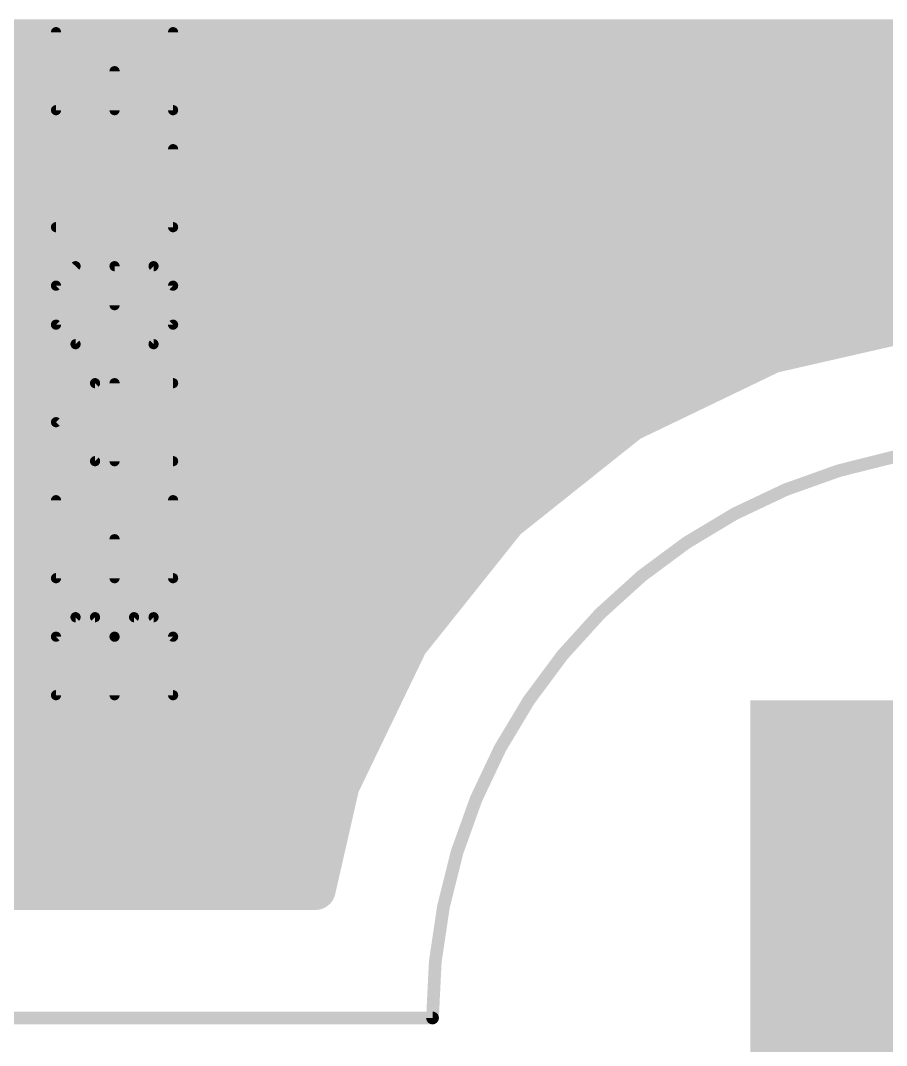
# Model space of a CAD drawing. Extents: x -0.1 to 54.7, y 0 to 86.4.
# Drawn here: x 8.59 to 17.23, y 14.33 to 24.57 of the extents above; entities that cross this region are included whole.
import ezdxf

# ---------------------------------------------------------------- set-up
doc = ezdxf.new("R2010")
doc.units = 0
for name, color, linetype in [('1', 22, 'CONTINUOUS'), ('16', 175, 'CONTINUOUS'), ('20', 7, 'CONTINUOUS'), ('27', 253, 'CONTINUOUS'), ('39', 22, 'CONTINUOUS')]:
    doc.layers.add(name, color=color, linetype=linetype)

# ---------------------------------------------------------------- blocks, each defined once
blk = doc.blocks.new('RECT')
blk.add_solid([(-0.5, -0.5), (0.5, -0.5), (-0.5, 0.5), (0.5, 0.5)])

msp = doc.modelspace()

# ---------------------------------------------------------------- linework, layer by layer
at = {"layer": '1', "const_width": 0.4064}
for points in [[(5.5958, 24.384), (47.8032, 24.384)], [(5.6054, 23.9776), (48.2096, 23.9776)], [(5.4695, 23.5712), (48.616, 23.5712)], [(5.1209, 23.1648), (49.1389, 23.1648)], [(1.2827, 22.7584), (53.3273, 22.7584)], [(5.3241, 22.352), (49.2859, 22.352)], [(5.5537, 21.9456), (49.0563, 21.9456)], [(5.6054, 21.5392), (17.3483, 21.5392)], [(17.6265, 21.6027), (16.0892, 21.2518)], [(16.0892, 21.2518), (14.6684, 20.5676)], [(16.0892, 21.2518), (16.0892, 21.2518)], [(5.5116, 21.1328), (15.8421, 21.1328)], [(5.2225, 20.7264), (14.9982, 20.7264)], [(14.6684, 20.5676), (13.4356, 19.5844)], [(14.6684, 20.5676), (14.6684, 20.5676)], [(1.2827, 20.32), (14.358, 20.32)], [(5.643, 19.9136), (13.8483, 19.9136)], [(13.4356, 19.5844), (12.4524, 18.3516)], [(13.4356, 19.5844), (13.4356, 19.5844)], [(5.6562, 19.5072), (13.374, 19.5072)], [(5.6562, 19.1008), (13.0499, 19.1008)], [(5.6562, 18.6944), (12.7258, 18.6944)], [(12.4524, 18.3516), (11.7682, 16.9308)], [(12.4524, 18.3516), (12.4524, 18.3516)], [(5.6562, 18.288), (12.4218, 18.288)], [(5.3956, 17.8816), (12.2261, 17.8816)], [(1.2827, 17.4752), (12.0304, 17.4752)], [(1.2827, 17.0688), (11.8346, 17.0688)], [(11.7682, 16.9308), (11.5301, 15.8877)], [(1.2827, 16.6624), (11.7069, 16.6624)], [(1.2827, 16.256), (11.6142, 16.256)], [(11.5301, 15.8877), (1.2827, 15.8877)]]:
    msp.add_lwpolyline(points, dxfattribs=at)
at = {"layer": '1', "const_width": 0.2032}
for points in [[(16.0892, 21.3534, 1), (16.0892, 21.1502)], [(16.0666, 21.3509, 1), (16.1118, 21.1528)], [(16.1333, 21.1603, 1), (16.0451, 21.3433)], [(16.0892, 21.1502, 1), (16.0892, 21.3534)], [(15.8421, 21.0312, 1), (15.8421, 21.2344)], [(14.9982, 20.6248, 1), (14.9982, 20.828)], [(14.6684, 20.6692, 1), (14.6684, 20.466)], [(14.6244, 20.6591, 1), (14.7125, 20.4761)], [(14.7318, 20.4882, 1), (14.6051, 20.647)], [(14.6684, 20.466, 1), (14.6684, 20.6692)], [(14.358, 20.2184, 1), (14.358, 20.4216)], [(13.8483, 19.812, 1), (13.8483, 20.0152)], [(13.5372, 19.5844, 1), (13.334, 19.5844)], [(13.515, 19.5211, 1), (13.3561, 19.6478)], [(13.3722, 19.6639, 1), (13.4989, 19.505)], [(13.334, 19.5844, 1), (13.5372, 19.5844)], [(13.374, 19.4056, 1), (13.374, 19.6088)], [(13.0499, 18.9992, 1), (13.0499, 19.2024)], [(12.7258, 18.5928, 1), (12.7258, 18.796)], [(12.4524, 18.4532, 1), (12.4524, 18.25)], [(12.5439, 18.3075, 1), (12.3608, 18.3956)], [(12.4524, 18.25, 1), (12.4524, 18.4532)], [(12.373, 18.4149, 1), (12.5318, 18.2882)], [(12.4218, 18.1864, 1), (12.4218, 18.3896)], [(12.2261, 17.78, 1), (12.2261, 17.9832)], [(12.0304, 17.3736, 1), (12.0304, 17.5768)], [(11.8346, 16.9672, 1), (11.8346, 17.1704)], [(11.8672, 16.9082, 1), (11.6691, 16.9534)], [(11.6767, 16.9749, 1), (11.8597, 16.8867)], [(11.7069, 16.5608, 1), (11.7069, 16.764)], [(11.6142, 16.1544, 1), (11.6142, 16.3576)], [(11.5301, 15.7861, 1), (11.5301, 15.9893)], [(11.4311, 15.9103, 1), (11.6292, 15.8651)]]:
    msp.add_lwpolyline(points, format="xyb", dxfattribs=at)
at = {"layer": '16', "const_width": 0.4064}
for points in [[(5.5958, 24.384), (49.0142, 24.384)], [(5.6054, 23.9776), (49.0046, 23.9776)], [(5.4695, 23.5712), (49.1405, 23.5712)], [(5.1209, 23.1648), (49.4891, 23.1648)], [(1.2827, 22.7584), (53.3273, 22.7584)], [(5.3241, 22.352), (49.2859, 22.352)], [(5.5537, 21.9456), (49.0563, 21.9456)], [(5.6054, 21.5392), (17.3483, 21.5392)], [(17.6265, 21.6027), (16.0892, 21.2518)], [(16.0892, 21.2518), (14.6684, 20.5676)], [(16.0892, 21.2518), (16.0892, 21.2518)], [(5.5116, 21.1328), (15.8421, 21.1328)], [(5.2225, 20.7264), (14.9982, 20.7264)], [(14.6684, 20.5676), (13.4356, 19.5844)], [(14.6684, 20.5676), (14.6684, 20.5676)], [(1.2827, 20.32), (14.358, 20.32)], [(5.643, 19.9136), (13.8483, 19.9136)], [(13.4356, 19.5844), (12.4524, 18.3516)], [(13.4356, 19.5844), (13.4356, 19.5844)], [(5.6562, 19.5072), (13.374, 19.5072)], [(5.6562, 19.1008), (13.0499, 19.1008)], [(5.6562, 18.6944), (12.7258, 18.6944)], [(12.4524, 18.3516), (11.7682, 16.9308)], [(12.4524, 18.3516), (12.4524, 18.3516)], [(5.6562, 18.288), (12.4218, 18.288)], [(5.3956, 17.8816), (12.2261, 17.8816)], [(1.2827, 17.4752), (12.0304, 17.4752)], [(1.2827, 17.0688), (11.8346, 17.0688)], [(11.7682, 16.9308), (11.5301, 15.8877)], [(1.2827, 16.6624), (11.7069, 16.6624)], [(1.2827, 16.256), (11.6142, 16.256)], [(11.5301, 15.8877), (1.2827, 15.8877)]]:
    msp.add_lwpolyline(points, dxfattribs=at)
at = {"layer": '16', "const_width": 0.2032}
for points in [[(16.0892, 21.3534, 1), (16.0892, 21.1502)], [(16.0666, 21.3509, 1), (16.1118, 21.1528)], [(16.1333, 21.1603, 1), (16.0451, 21.3433)], [(16.0892, 21.1502, 1), (16.0892, 21.3534)], [(15.8421, 21.0312, 1), (15.8421, 21.2344)], [(14.9982, 20.6248, 1), (14.9982, 20.828)], [(14.6684, 20.6692, 1), (14.6684, 20.466)], [(14.6244, 20.6591, 1), (14.7125, 20.4761)], [(14.7318, 20.4882, 1), (14.6051, 20.647)], [(14.6684, 20.466, 1), (14.6684, 20.6692)], [(14.358, 20.2184, 1), (14.358, 20.4216)], [(13.8483, 19.812, 1), (13.8483, 20.0152)], [(13.5372, 19.5844, 1), (13.334, 19.5844)], [(13.515, 19.5211, 1), (13.3561, 19.6478)], [(13.3722, 19.6639, 1), (13.4989, 19.505)], [(13.334, 19.5844, 1), (13.5372, 19.5844)], [(13.374, 19.4056, 1), (13.374, 19.6088)], [(13.0499, 18.9992, 1), (13.0499, 19.2024)], [(12.7258, 18.5928, 1), (12.7258, 18.796)], [(12.4524, 18.4532, 1), (12.4524, 18.25)], [(12.5439, 18.3075, 1), (12.3608, 18.3956)], [(12.4524, 18.25, 1), (12.4524, 18.4532)], [(12.373, 18.4149, 1), (12.5318, 18.2882)], [(12.4218, 18.1864, 1), (12.4218, 18.3896)], [(12.2261, 17.78, 1), (12.2261, 17.9832)], [(12.0304, 17.3736, 1), (12.0304, 17.5768)], [(11.8346, 16.9672, 1), (11.8346, 17.1704)], [(11.8672, 16.9082, 1), (11.6691, 16.9534)], [(11.6767, 16.9749, 1), (11.8597, 16.8867)], [(11.7069, 16.5608, 1), (11.7069, 16.764)], [(11.6142, 16.1544, 1), (11.6142, 16.3576)], [(11.5301, 15.7861, 1), (11.5301, 15.9893)], [(11.4311, 15.9103, 1), (11.6292, 15.8651)]]:
    msp.add_lwpolyline(points, format="xyb", dxfattribs=at)
at = {"layer": '20'}
for points, const_width in [([(18.415, 20.32, 0.4142), (12.7, 14.605)], 0.127), ([(12.7, 14.5732, 1), (12.7, 14.6368)], 0.0635), ([(12.6683, 14.605, 1), (12.7318, 14.605)], 0.0635)]:
    msp.add_lwpolyline(points, format="xyb", dxfattribs=dict(at, const_width=const_width))
at = {"layer": '20', "const_width": 0.127}
msp.add_lwpolyline([(0, 14.605), (12.7, 14.605)], dxfattribs=at)
at = {"layer": '27', "const_width": 0.1016}
for points in [[(8.9398, 24.4574), (8.9398, 23.6778)], [(10.1092, 23.6778), (10.1092, 24.4574)], [(9.5245, 23.6778), (9.5245, 24.0676)], [(8.9398, 23.6778), (10.1092, 23.6778)], [(10.1092, 22.5084), (10.1092, 23.288)], [(8.9398, 22.5084), (10.1092, 22.5084)], [(9.1347, 22.1186), (8.9398, 21.9237)], [(9.9143, 22.1186), (9.5245, 22.1186)], [(9.5245, 22.1186), (9.5245, 21.7288)], [(10.1092, 21.9237), (9.9143, 22.1186)], [(8.9398, 21.9237), (8.9398, 21.5339)], [(10.1092, 21.5339), (10.1092, 21.9237)], [(8.9398, 21.5339), (9.1347, 21.339)], [(9.9143, 21.339), (10.1092, 21.5339)], [(9.1347, 21.339), (9.9143, 21.339)], [(8.9398, 20.5594), (9.3296, 20.9492)], [(9.3296, 20.9492), (10.1092, 20.9492)], [(9.5245, 20.1696), (9.5245, 20.9492)], [(9.3296, 20.1696), (8.9398, 20.5594)], [(10.1092, 20.1696), (9.3296, 20.1696)], [(8.9398, 19.7798), (8.9398, 19.0002)], [(10.1092, 19.0002), (10.1092, 19.7798)], [(9.5245, 19.0002), (9.5245, 19.39)], [(8.9398, 19.0002), (10.1092, 19.0002)], [(8.9398, 18.4155), (9.1347, 18.6104)], [(9.1347, 18.6104), (9.3296, 18.6104)], [(9.3296, 18.6104), (9.5245, 18.4155)], [(9.5245, 18.4155), (9.7194, 18.6104)], [(9.7194, 18.6104), (9.9143, 18.6104)], [(9.9143, 18.6104), (10.1092, 18.4155)], [(8.9398, 17.8308), (8.9398, 18.4155)], [(9.5245, 17.8308), (9.5245, 18.4155)], [(10.1092, 18.4155), (10.1092, 17.8308)], [(10.1092, 17.8308), (8.9398, 17.8308)]]:
    msp.add_lwpolyline(points, dxfattribs=at)
at = {"layer": '27', "const_width": 0.0508}
for points in [[(8.9652, 24.4574, 1), (8.9144, 24.4574)], [(10.1346, 24.4574, 1), (10.0838, 24.4574)], [(9.5499, 24.0676, 1), (9.4991, 24.0676)], [(8.9398, 23.7032, 1), (8.9398, 23.6524)], [(8.9144, 23.6778, 1), (8.9652, 23.6778)], [(9.4991, 23.6778, 1), (9.5499, 23.6778)], [(10.0838, 23.6778, 1), (10.1346, 23.6778)], [(10.1092, 23.6524, 1), (10.1092, 23.7032)], [(10.1346, 23.288, 1), (10.0838, 23.288)], [(8.9398, 22.5338, 1), (8.9398, 22.483)], [(10.1092, 22.483, 1), (10.1092, 22.5338)], [(10.0838, 22.5084, 1), (10.1346, 22.5084)], [(9.1527, 22.1006, 1), (9.1167, 22.1365)], [(9.5245, 22.144, 1), (9.5245, 22.0932)], [(9.5499, 22.1186, 1), (9.4991, 22.1186)], [(9.9323, 22.1365, 1), (9.8963, 22.1006)], [(9.9143, 22.0932, 1), (9.9143, 22.144)], [(8.9652, 21.9237, 1), (8.9144, 21.9237)], [(8.9218, 21.9416, 1), (8.9578, 21.9057)], [(10.1346, 21.9237, 1), (10.0838, 21.9237)], [(10.0912, 21.9057, 1), (10.1272, 21.9416)], [(9.4991, 21.7288, 1), (9.5499, 21.7288)], [(8.9578, 21.5518, 1), (8.9218, 21.5159)], [(8.9144, 21.5339, 1), (8.9652, 21.5339)], [(10.0838, 21.5339, 1), (10.1346, 21.5339)], [(10.1272, 21.5159, 1), (10.0912, 21.5518)], [(9.1347, 21.3644, 1), (9.1347, 21.3136)], [(9.1167, 21.321, 1), (9.1527, 21.357)], [(9.8963, 21.357, 1), (9.9323, 21.321)], [(9.9143, 21.3136, 1), (9.9143, 21.3644)], [(9.3296, 20.9746, 1), (9.3296, 20.9238)], [(9.3476, 20.9312, 1), (9.3116, 20.9672)], [(9.5499, 20.9492, 1), (9.4991, 20.9492)], [(10.1092, 20.9238, 1), (10.1092, 20.9746)], [(8.9578, 20.5774, 1), (8.9218, 20.5414)], [(8.9218, 20.5774, 1), (8.9578, 20.5414)], [(9.3296, 20.195, 1), (9.3296, 20.1442)], [(9.3116, 20.1516, 1), (9.3476, 20.1876)], [(9.4991, 20.1696, 1), (9.5499, 20.1696)], [(10.1092, 20.1442, 1), (10.1092, 20.195)], [(8.9652, 19.7798, 1), (8.9144, 19.7798)], [(10.1346, 19.7798, 1), (10.0838, 19.7798)], [(9.5499, 19.39, 1), (9.4991, 19.39)], [(8.9398, 19.0256, 1), (8.9398, 18.9748)], [(8.9144, 19.0002, 1), (8.9652, 19.0002)], [(9.4991, 19.0002, 1), (9.5499, 19.0002)], [(10.0838, 19.0002, 1), (10.1346, 19.0002)], [(10.1092, 18.9748, 1), (10.1092, 19.0256)], [(9.1347, 18.6358, 1), (9.1347, 18.585)], [(9.1527, 18.5924, 1), (9.1167, 18.6284)], [(9.3476, 18.6284, 1), (9.3116, 18.5924)], [(9.3296, 18.585, 1), (9.3296, 18.6358)], [(9.7194, 18.6358, 1), (9.7194, 18.585)], [(9.7374, 18.5924, 1), (9.7014, 18.6284)], [(9.9323, 18.6284, 1), (9.8963, 18.5924)], [(9.9143, 18.585, 1), (9.9143, 18.6358)], [(8.9218, 18.4335, 1), (8.9578, 18.3975)], [(8.9652, 18.4155, 1), (8.9144, 18.4155)], [(9.5065, 18.4335, 1), (9.5425, 18.3975)], [(9.5499, 18.4155, 1), (9.4991, 18.4155)], [(9.5065, 18.3975, 1), (9.5425, 18.4335)], [(10.1346, 18.4155, 1), (10.0838, 18.4155)], [(10.0912, 18.3975, 1), (10.1272, 18.4335)], [(8.9398, 17.8562, 1), (8.9398, 17.8054)], [(8.9144, 17.8308, 1), (8.9652, 17.8308)], [(9.4991, 17.8308, 1), (9.5499, 17.8308)], [(10.0838, 17.8308, 1), (10.1346, 17.8308)], [(10.1092, 17.8054, 1), (10.1092, 17.8562)]]:
    msp.add_lwpolyline(points, format="xyb", dxfattribs=at)

# ---------------------------------------------------------------- block references
at = {"layer": '39', "xscale": 18.415, "yscale": 17.78}
msp.add_blockref('RECT', (25.0825, 8.89), dxfattribs=at)

doc.saveas('drawing.dxf')
